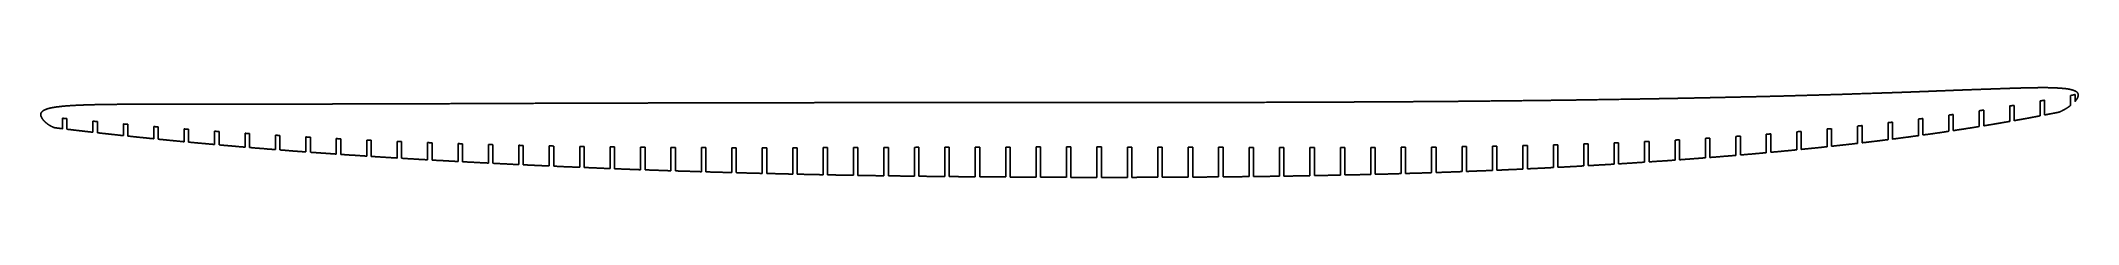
# Model space of a CAD drawing. Header units: metres. Extents: x 125 to 1866, y 1 to 78.
import ezdxf

# ---------------------------------------------------------------- set-up
doc = ezdxf.new("R2010")
doc.units = ezdxf.units.M

msp = doc.modelspace()

# ---------------------------------------------------------------- linework, layer by layer
for p, q in [((1859.1, 70.9, 130), (1859.1, 62.4, 130)), ((1862.9, 71.7, 130), (1862.9, 65.9, 130)), ((1755.1, 54.2, 130), (1755.1, 40.4, 130)), ((1758.9, 54.7, 130), (1758.9, 40.9, 130)), ((1781.1, 57.9, 130), (1781.1, 44.4, 130)), ((1784.9, 58.5, 130), (1784.9, 45, 130)), ((1807.1, 61.9, 130), (1807.1, 48.8, 130)), ((1810.9, 62.5, 130), (1810.9, 49.4, 130)), ((1833.1, 66.3, 130), (1833.1, 53.5, 130)), ((1836.9, 66.9, 130), (1836.9, 54.3, 130)), ((143.1, 51.5, 130), (143.1, 42.5, 130)), ((146.9, 51.1, 130), (146.9, 42.1, 130)), ((169.1, 49, 130), (169.1, 39.5, 130)), ((172.9, 48.6, 130), (172.9, 39.1, 130)), ((195.1, 46.6, 130), (195.1, 36.6, 130)), ((198.9, 46.3, 130), (198.9, 36.2, 130)), ((221.1, 44.4, 130), (221.1, 34, 130)), ((224.9, 44.1, 130), (224.9, 33.6, 130)), ((247.1, 42.3, 130), (247.1, 31.4, 130)), ((250.9, 42, 130), (250.9, 31.1, 130)), ((273.1, 40.4, 130), (273.1, 29, 130)), ((276.9, 40.1, 130), (276.9, 28.7, 130)), ((299.1, 38.6, 130), (299.1, 26.8, 130)), ((302.9, 38.4, 130), (302.9, 26.5, 130)), ((325.1, 37, 130), (325.1, 24.7, 130)), ((328.9, 36.8, 130), (328.9, 24.4, 130)), ((351.1, 35.5, 130), (351.1, 22.7, 130)), ((354.9, 35.3, 130), (354.9, 22.4, 130)), ((1573.1, 36, 130), (1573.1, 19.8, 130)), ((1576.9, 36.2, 130), (1576.9, 20.1, 130)), ((1599.1, 37.8, 130), (1599.1, 22, 130)), ((1602.9, 38.1, 130), (1602.9, 22.4, 130)), ((1625.1, 39.9, 130), (1625.1, 24.5, 130)), ((1628.9, 40.2, 130), (1628.9, 24.9, 130)), ((1651.1, 42.3, 130), (1651.1, 27.2, 130)), ((1654.9, 42.6, 130), (1654.9, 27.6, 130)), ((1677.1, 44.8, 130), (1677.1, 30, 130)), ((1680.9, 45.2, 130), (1680.9, 30.5, 130)), ((1703.1, 47.7, 130), (1703.1, 33.2, 130)), ((1706.9, 48.1, 130), (1706.9, 33.7, 130)), ((1729.1, 50.8, 130), (1729.1, 36.6, 130)), ((1732.9, 51.3, 130), (1732.9, 37.2, 130)), ((377.1, 34.1, 130), (377.1, 20.9, 130)), ((380.9, 33.9, 130), (380.9, 20.6, 130)), ((403.1, 32.8, 130), (403.1, 19.1, 130)), ((406.9, 32.7, 130), (406.9, 18.9, 130)), ((429.1, 31.7, 130), (429.1, 17.5, 130)), ((432.9, 31.5, 130), (432.9, 17.3, 130)), ((455.1, 30.7, 130), (455.1, 16, 130)), ((458.9, 30.5, 130), (458.9, 15.7, 130)), ((481.1, 29.8, 130), (481.1, 14.5, 130)), ((484.9, 29.7, 130), (484.9, 14.3, 130)), ((507.1, 29, 130), (507.1, 13.2, 130)), ((510.9, 28.9, 130), (510.9, 13, 130)), ((533.1, 28.4, 130), (533.1, 11.9, 130)), ((536.9, 28.3, 130), (536.9, 11.7, 130)), ((559.1, 27.8, 130), (559.1, 10.7, 130)), ((562.9, 27.7, 130), (562.9, 10.5, 130)), ((585.1, 27.4, 130), (585.1, 9.6, 130)), ((588.9, 27.3, 130), (588.9, 9.4, 130)), ((611.1, 27, 130), (611.1, 8.5, 130)), ((614.9, 27, 130), (614.9, 8.4, 130)), ((637.1, 26.7, 130), (637.1, 7.5, 130)), ((640.9, 26.7, 130), (640.9, 7.4, 130)), ((663.1, 26.5, 130), (663.1, 6.6, 130)), ((666.9, 26.5, 130), (666.9, 6.5, 130)), ((689.1, 26.4, 130), (689.1, 5.8, 130)), ((692.9, 26.4, 130), (692.9, 5.7, 130)), ((715.1, 26.3, 130), (715.1, 5.1, 130)), ((718.9, 26.3, 130), (718.9, 5, 130)), ((741.1, 26.3, 130), (741.1, 4.4, 130)), ((744.9, 26.3, 130), (744.9, 4.3, 130)), ((767.1, 26.3, 130), (767.1, 3.8, 130)), ((770.9, 26.3, 130), (770.9, 3.7, 130)), ((793.1, 26.4, 130), (793.1, 3.2, 130)), ((796.9, 26.4, 130), (796.9, 3.2, 130)), ((819.1, 26.4, 130), (819.1, 2.8, 130)), ((822.9, 26.5, 130), (822.9, 2.7, 130)), ((845.1, 26.5, 130), (845.1, 2.3, 130)), ((848.9, 26.5, 130), (848.9, 2.3, 130)), ((871.1, 26.6, 130), (871.1, 2, 130)), ((874.9, 26.7, 130), (874.9, 1.9, 130)), ((897.1, 26.7, 130), (897.1, 1.7, 130)), ((900.9, 26.8, 130), (900.9, 1.7, 130)), ((923.1, 26.8, 130), (923.1, 1.5, 130)), ((926.9, 26.8, 130), (926.9, 1.4, 130)), ((949.1, 26.9, 130), (949.1, 1.3, 130)), ((952.9, 26.9, 130), (952.9, 1.2, 130)), ((975.1, 27, 130), (975.1, 1.1, 130)), ((978.9, 27, 130), (978.9, 1.1, 130)), ((1001.1, 27, 130), (1001.1, 1, 130)), ((1004.9, 27, 130), (1004.9, 1, 130)), ((1027.1, 27, 130), (1027.1, 1, 130)), ((1030.9, 27, 130), (1030.9, 1, 130)), ((1053.1, 26.9, 130), (1053.1, 1, 130)), ((1056.9, 26.9, 130), (1056.9, 1, 130)), ((1079.1, 26.9, 130), (1079.1, 1.1, 130)), ((1082.9, 26.8, 130), (1082.9, 1.1, 130)), ((1105.1, 26.8, 130), (1105.1, 1.2, 130)), ((1108.9, 26.8, 130), (1108.9, 1.2, 130)), ((1131.1, 26.7, 130), (1131.1, 1.4, 130)), ((1134.9, 26.7, 130), (1134.9, 1.4, 130)), ((1157.1, 26.6, 130), (1157.1, 1.6, 130)), ((1160.9, 26.6, 130), (1160.9, 1.7, 130)), ((1183.1, 26.5, 130), (1183.1, 2, 130)), ((1186.9, 26.5, 130), (1186.9, 2, 130)), ((1209.1, 26.5, 130), (1209.1, 2.4, 130)), ((1212.9, 26.5, 130), (1212.9, 2.5, 130)), ((1235.1, 26.5, 130), (1235.1, 2.9, 130)), ((1238.9, 26.5, 130), (1238.9, 3, 130)), ((1261.1, 26.5, 130), (1261.1, 3.5, 130)), ((1264.9, 26.6, 130), (1264.9, 3.6, 130)), ((1287.1, 26.7, 130), (1287.1, 4.2, 130)), ((1290.9, 26.7, 130), (1290.9, 4.3, 130)), ((1313.1, 26.9, 130), (1313.1, 5, 130)), ((1316.9, 26.9, 130), (1316.9, 5.1, 130)), ((1339.1, 27.2, 130), (1339.1, 5.9, 130)), ((1342.9, 27.2, 130), (1342.9, 6, 130)), ((1365.1, 27.6, 130), (1365.1, 6.9, 130)), ((1368.9, 27.7, 130), (1368.9, 7.1, 130)), ((1391.1, 28.1, 130), (1391.1, 8.1, 130)), ((1394.9, 28.2, 130), (1394.9, 8.3, 130)), ((1417.1, 28.8, 130), (1417.1, 9.4, 130)), ((1420.9, 28.9, 130), (1420.9, 9.6, 130)), ((1443.1, 29.5, 130), (1443.1, 10.8, 130)), ((1446.9, 29.7, 130), (1446.9, 11, 130)), ((1469.1, 30.5, 130), (1469.1, 12.3, 130)), ((1472.9, 30.6, 130), (1472.9, 12.5, 130)), ((1495.1, 31.6, 130), (1495.1, 13.9, 130)), ((1498.9, 31.7, 130), (1498.9, 14.2, 130)), ((1521.1, 32.8, 130), (1521.1, 15.7, 130)), ((1524.9, 33, 130), (1524.9, 16, 130)), ((1547.1, 34.3, 130), (1547.1, 17.7, 130)), ((1550.9, 34.5, 130), (1550.9, 18, 130))]:
    msp.add_line(p, q)
for points, degree, knots in [([(1862.9, 65.9, 130), (1863, 66, 130), (1863, 66, 130), (1863.1, 66.1, 130), (1863.2, 66.2, 130), (1863.2, 66.2, 130), (1863.3, 66.3, 130), (1863.3, 66.4, 130), (1863.6, 66.7, 130), (1863.8, 66.9, 130), (1863.9, 67.1, 130), (1864.1, 67.4, 130), (1864.3, 67.6, 130), (1864.4, 67.8, 130), (1864.6, 68.1, 130), (1864.8, 68.4, 130), (1864.8, 68.5, 130), (1864.9, 68.6, 130), (1864.9, 68.7, 130), (1865, 68.9, 130), (1865, 69, 130), (1865.1, 69.1, 130), (1865.2, 69.3, 130), (1865.2, 69.4, 130), (1865.3, 69.5, 130), (1865.3, 69.6, 130), (1865.4, 69.8, 130), (1865.4, 69.9, 130), (1865.4, 70, 130), (1865.6, 70.4, 130), (1865.6, 70.6, 130), (1865.7, 70.9, 130), (1865.7, 71.2, 130), (1865.7, 71.5, 130), (1865.6, 71.7, 130), (1865.6, 72, 130), (1865.4, 72.6, 130), (1865.3, 72.8, 130), (1865.1, 73.1, 130), (1864.9, 73.4, 130), (1864.7, 73.6, 130), (1864.5, 73.8, 130), (1864.3, 74, 130), (1863.8, 74.3, 130), (1863.7, 74.4, 130), (1863.5, 74.5, 130), (1863.3, 74.6, 130), (1863.1, 74.7, 130), (1862.9, 74.8, 130), (1862.6, 74.9, 130), (1862.1, 75.1, 130), (1861.9, 75.2, 130), (1861.6, 75.3, 130), (1861.3, 75.4, 130), (1861, 75.5, 130), (1860.7, 75.6, 130), (1860.4, 75.7, 130), (1859.3, 76, 130), (1858.5, 76.2, 130), (1857.7, 76.3, 130), (1856.9, 76.5, 130), (1856.1, 76.6, 130), (1855.3, 76.7, 130), (1854.6, 76.8, 130), (1852.4, 77, 130), (1851, 77.1, 130), (1849.6, 77.2, 130), (1848.2, 77.3, 130), (1846.8, 77.4, 130), (1845.4, 77.4, 130), (1844, 77.5, 130), (1841.8, 77.5, 130), (1840.9, 77.6, 130), (1840.1, 77.6, 130), (1839.2, 77.6, 130), (1838.4, 77.6, 130), (1837.5, 77.6, 130), (1836.7, 77.6, 130), (1834.9, 77.6, 130), (1834, 77.6, 130), (1833, 77.6, 130), (1831.9, 77.6, 130), (1830.9, 77.6, 130), (1829.8, 77.6, 130), (1828.7, 77.5, 130), (1825, 77.5, 130), (1822.4, 77.4, 130), (1819.8, 77.4, 130), (1817.2, 77.3, 130), (1814.6, 77.3, 130), (1812, 77.2, 130), (1809.4, 77.1, 130), (1801, 76.8, 130), (1795.2, 76.6, 130), (1789.5, 76.4, 130), (1783.7, 76.2, 130), (1777.9, 76, 130), (1772.2, 75.8, 130), (1766.4, 75.6, 130), (1751.1, 75, 130), (1741.5, 74.6, 130), (1731.9, 74.2, 130), (1722.3, 73.9, 130), (1712.8, 73.5, 130), (1703.2, 73.2, 130), (1693.6, 72.9, 130), (1681.3, 72.5, 130), (1678.5, 72.4, 130), (1675.8, 72.3, 130), (1673, 72.2, 130), (1670.2, 72.1, 130), (1667.4, 72, 130), (1664.5, 71.9, 130), (1650.1, 71.5, 130), (1638.5, 71.2, 130), (1626.9, 70.8, 130), (1615.2, 70.5, 130), (1603.6, 70.2, 130), (1592, 69.9, 130), (1580.4, 69.7, 130), (1549.5, 69, 130), (1530.3, 68.6, 130), (1511.1, 68.2, 130), (1491.8, 67.9, 130), (1472.6, 67.6, 130), (1453.4, 67.3, 130), (1434.1, 67, 130), (1409.8, 66.7, 130), (1404.8, 66.7, 130), (1399.7, 66.6, 130), (1394.7, 66.5, 130), (1389.6, 66.5, 130), (1384.5, 66.4, 130), (1379.4, 66.4, 130), (1370.6, 66.3, 130), (1366.7, 66.2, 130), (1362.9, 66.2, 130), (1359.1, 66.2, 130), (1355.3, 66.1, 130), (1351.5, 66.1, 130), (1347.7, 66, 130), (1332.5, 65.9, 130), (1321, 65.8, 130), (1309.6, 65.7, 130), (1298.2, 65.6, 130), (1286.7, 65.6, 130), (1275.3, 65.5, 130), (1263.9, 65.4, 130), (1230.9, 65.3, 130), (1209.3, 65.2, 130), (1187.7, 65.1, 130), (1166.1, 65, 130), (1144.5, 65, 130), (1122.9, 65, 130), (1101.3, 64.9, 130), (1072.7, 64.9, 130), (1065.7, 64.9, 130), (1058.7, 64.9, 130), (1051.8, 64.9, 130), (1044.8, 64.9, 130), (1037.8, 64.9, 130), (1030.8, 64.9, 130), (1022.4, 64.9, 130), (1019.6, 64.9, 130), (1015.9, 64.9, 130), (1012, 64.9, 130), (1008, 64.9, 130), (1004.1, 64.9, 130), (1000.4, 64.9, 130), (992.3, 64.9, 130), (988.1, 64.9, 130), (983.9, 64.9, 130), (979.6, 64.9, 130), (975.4, 64.9, 130), (971.2, 64.9, 130), (966.9, 64.9, 130), (946.6, 64.9, 130), (930.5, 64.9, 130), (914.4, 64.8, 130), (898.4, 64.8, 130), (882.3, 64.8, 130), (866.2, 64.8, 130), (850.1, 64.8, 130), (814.5, 64.8, 130), (795.1, 64.8, 130), (775.6, 64.8, 130), (756.1, 64.7, 130), (736.6, 64.7, 130), (717.2, 64.7, 130), (697.7, 64.6, 130), (670.6, 64.6, 130), (663, 64.5, 130), (655.4, 64.5, 130), (647.8, 64.5, 130), (640.2, 64.5, 130), (632.6, 64.5, 130), (625, 64.4, 130), (609.9, 64.4, 130), (602.4, 64.4, 130), (594.8, 64.4, 130), (587.3, 64.3, 130), (579.8, 64.3, 130), (572.3, 64.3, 130), (564.8, 64.3, 130), (543.6, 64.2, 130), (529.9, 64.1, 130), (516.3, 64.1, 130), (502.6, 64, 130), (489, 64, 130), (475.3, 63.9, 130), (461.7, 63.9, 130), (442.3, 63.8, 130), (436.7, 63.8, 130), (431, 63.8, 130), (425.3, 63.8, 130), (419.6, 63.8, 130), (414, 63.7, 130), (408.3, 63.7, 130), (399.7, 63.7, 130), (396.7, 63.7, 130), (393.8, 63.7, 130), (390.9, 63.7, 130), (388, 63.7, 130), (385.1, 63.7, 130), (382.2, 63.7, 130), (376.5, 63.7, 130), (373.6, 63.6, 130), (370.8, 63.6, 130), (367.9, 63.6, 130), (365.1, 63.6, 130), (362.3, 63.6, 130), (359.5, 63.6, 130), (347.3, 63.6, 130), (337.9, 63.6, 130), (328.4, 63.6, 130), (319, 63.6, 130), (309.6, 63.6, 130), (300.1, 63.6, 130), (290.7, 63.6, 130), (276.6, 63.6, 130), (271.9, 63.6, 130), (267.3, 63.6, 130), (262.6, 63.6, 130), (258, 63.6, 130), (253.3, 63.6, 130), (248.6, 63.6, 130), (239.7, 63.6, 130), (235.5, 63.6, 130), (231.3, 63.6, 130), (227, 63.6, 130), (222.8, 63.5, 130), (218.6, 63.5, 130), (214.3, 63.5, 130), (206.8, 63.5, 130), (203.6, 63.5, 130), (200.3, 63.4, 130), (197, 63.4, 130), (193.8, 63.4, 130), (190.5, 63.4, 130), (187.3, 63.3, 130), (181.3, 63.3, 130), (178.5, 63.2, 130), (175.8, 63.2, 130), (173, 63.1, 130), (170.3, 63.1, 130), (167.5, 63, 130), (164.8, 62.9, 130), (160.9, 62.8, 130), (159.7, 62.7, 130), (158.6, 62.7, 130), (157.4, 62.6, 130), (156.2, 62.6, 130), (155.1, 62.5, 130), (153.9, 62.5, 130), (151.7, 62.4, 130), (150.7, 62.3, 130), (149.8, 62.2, 130), (148.8, 62.2, 130), (147.9, 62.1, 130), (147.1, 62, 130), (146.2, 62, 130), (144.1, 61.8, 130), (142.8, 61.7, 130), (141.5, 61.5, 130), (140.3, 61.4, 130), (139, 61.2, 130), (137.7, 61.1, 130), (136.4, 60.9, 130), (134.4, 60.5, 130), (133.7, 60.4, 130), (133, 60.2, 130), (132.2, 60.1, 130), (131.5, 59.9, 130), (130.8, 59.7, 130), (130.1, 59.5, 130), (129.1, 59.1, 130), (128.8, 59, 130), (128.5, 58.9, 130), (128.2, 58.7, 130), (127.8, 58.6, 130), (127.5, 58.4, 130), (127.2, 58.3, 130), (126.7, 58, 130), (126.5, 57.8, 130), (126.3, 57.7, 130), (126.1, 57.6, 130), (125.9, 57.4, 130), (125.8, 57.2, 130), (125.6, 57.1, 130), (125.2, 56.6, 130), (125, 56.3, 130), (124.8, 56, 130), (124.7, 55.7, 130), (124.6, 55.3, 130), (124.5, 55, 130), (124.5, 54.6, 130), (124.6, 54.1, 130), (124.6, 54, 130), (124.6, 53.9, 130), (124.6, 53.7, 130), (124.7, 53.6, 130), (124.7, 53.4, 130), (124.7, 53.3, 130), (124.8, 53, 130), (124.9, 52.9, 130), (124.9, 52.8, 130), (125, 52.6, 130), (125.1, 52.5, 130), (125.1, 52.3, 130), (125.2, 52.2, 130), (125.5, 51.6, 130), (125.7, 51.2, 130), (126, 50.8, 130), (126.3, 50.4, 130), (126.6, 50.1, 130), (126.9, 49.7, 130), (127.2, 49.4, 130), (127.9, 48.6, 130), (128.3, 48.3, 130), (128.7, 47.9, 130), (129.1, 47.6, 130), (129.5, 47.2, 130), (129.9, 46.9, 130), (130.3, 46.6, 130), (131.1, 46, 130), (131.5, 45.7, 130), (131.9, 45.5, 130), (132.3, 45.2, 130), (132.7, 45, 130), (133.1, 44.8, 130), (133.5, 44.6, 130), (134.1, 44.3, 130), (134.3, 44.2, 130), (134.5, 44.1, 130), (134.7, 44, 130), (134.9, 43.9, 130), (135.1, 43.8, 130), (135.2, 43.8, 130), (135.6, 43.6, 130), (135.8, 43.6, 130), (135.9, 43.5, 130), (136.1, 43.5, 130), (136.3, 43.4, 130), (136.4, 43.4, 130), (136.6, 43.3, 130), (136.7, 43.3, 130)], 8, [0, 0, 0, 0, 0, 0, 0, 0, 0, 0.001203, 0.001203, 0.001203, 0.001203, 0.001203, 0.001203, 0.001203, 0.004685, 0.004685, 0.004685, 0.004685, 0.004685, 0.004685, 0.004685, 0.006209, 0.006209, 0.006209, 0.006209, 0.006209, 0.006209, 0.006209, 0.007923, 0.007923, 0.007923, 0.007923, 0.007923, 0.007923, 0.007923, 0.011919, 0.011919, 0.011919, 0.011919, 0.011919, 0.011919, 0.011919, 0.016298, 0.016298, 0.016298, 0.016298, 0.016298, 0.016298, 0.016298, 0.019207, 0.019207, 0.019207, 0.019207, 0.019207, 0.019207, 0.019207, 0.022116, 0.022116, 0.022116, 0.022116, 0.022116, 0.022116, 0.022116, 0.028624, 0.028624, 0.028624, 0.028624, 0.028624, 0.028624, 0.028624, 0.040044, 0.040044, 0.040044, 0.040044, 0.040044, 0.040044, 0.040044, 0.046969, 0.046969, 0.046969, 0.046969, 0.046969, 0.046969, 0.046969, 0.054625, 0.054625, 0.054625, 0.054625, 0.054625, 0.054625, 0.054625, 0.072123, 0.072123, 0.072123, 0.072123, 0.072123, 0.072123, 0.072123, 0.110961, 0.110961, 0.110961, 0.110961, 0.110961, 0.110961, 0.110961, 0.175432, 0.175432, 0.175432, 0.175432, 0.175432, 0.175432, 0.175432, 0.19391, 0.19391, 0.19391, 0.19391, 0.19391, 0.19391, 0.19391, 0.269492, 0.269492, 0.269492, 0.269492, 0.269492, 0.269492, 0.269492, 0.39465, 0.39465, 0.39465, 0.39465, 0.39465, 0.39465, 0.39465, 0.427521, 0.427521, 0.427521, 0.427521, 0.427521, 0.427521, 0.427521, 0.452173, 0.452173, 0.452173, 0.452173, 0.452173, 0.452173, 0.452173, 0.526128, 0.526128, 0.526128, 0.526128, 0.526128, 0.526128, 0.526128, 0.665816, 0.665816, 0.665816, 0.665816, 0.665816, 0.665816, 0.665816, 0.711028, 0.711028, 0.711028, 0.711028, 0.711028, 0.711028, 0.711028, 0.720235, 0.720235, 0.720235, 0.720235, 0.720235, 0.720235, 0.720235, 0.730544, 0.730544, 0.730544, 0.730544, 0.730544, 0.730544, 0.730544, 0.769717, 0.769717, 0.769717, 0.769717, 0.769717, 0.769717, 0.769717, 0.817133, 0.817133, 0.817133, 0.817133, 0.817133, 0.817133, 0.817133, 0.835651, 0.835651, 0.835651, 0.835651, 0.835651, 0.835651, 0.835651, 0.853957, 0.853957, 0.853957, 0.853957, 0.853957, 0.853957, 0.853957, 0.887208, 0.887208, 0.887208, 0.887208, 0.887208, 0.887208, 0.887208, 0.901025, 0.901025, 0.901025, 0.901025, 0.901025, 0.901025, 0.901025, 0.908219, 0.908219, 0.908219, 0.908219, 0.908219, 0.908219, 0.908219, 0.915414, 0.915414, 0.915414, 0.915414, 0.915414, 0.915414, 0.915414, 0.939858, 0.939858, 0.939858, 0.939858, 0.939858, 0.939858, 0.939858, 0.951944, 0.951944, 0.951944, 0.951944, 0.951944, 0.951944, 0.951944, 0.962917, 0.962917, 0.962917, 0.962917, 0.962917, 0.962917, 0.962917, 0.971369, 0.971369, 0.971369, 0.971369, 0.971369, 0.971369, 0.971369, 0.97848, 0.97848, 0.97848, 0.97848, 0.97848, 0.97848, 0.97848, 0.981495, 0.981495, 0.981495, 0.981495, 0.981495, 0.981495, 0.981495, 0.984169, 0.984169, 0.984169, 0.984169, 0.984169, 0.984169, 0.984169, 0.988424, 0.988424, 0.988424, 0.988424, 0.988424, 0.988424, 0.988424, 0.990834, 0.990834, 0.990834, 0.990834, 0.990834, 0.990834, 0.990834, 0.991953, 0.991953, 0.991953, 0.991953, 0.991953, 0.991953, 0.991953, 0.992755, 0.992755, 0.992755, 0.992755, 0.992755, 0.992755, 0.992755, 0.993922, 0.993922, 0.993922, 0.993922, 0.993922, 0.993922, 0.993922, 0.994368, 0.994368, 0.994368, 0.994368, 0.994368, 0.994368, 0.994368, 0.994814, 0.994814, 0.994814, 0.994814, 0.994814, 0.994814, 0.994814, 0.996151, 0.996151, 0.996151, 0.996151, 0.996151, 0.996151, 0.996151, 0.997635, 0.997635, 0.997635, 0.997635, 0.997635, 0.997635, 0.997635, 0.99893, 0.99893, 0.99893, 0.99893, 0.99893, 0.99893, 0.99893, 0.999523, 0.999523, 0.999523, 0.999523, 0.999523, 0.999523, 0.999523, 1, 1, 1, 1, 1, 1, 1, 1, 1]), ([(1833.1, 53.5, 130), (1832.2, 53.4, 130), (1831.3, 53.2, 130), (1830.4, 53, 130), (1829.5, 52.8, 130), (1828.6, 52.7, 130), (1826.7, 52.3, 130), (1825.8, 52.2, 130), (1824.9, 52, 130), (1824, 51.8, 130), (1823.1, 51.6, 130), (1821.2, 51.3, 130), (1820.3, 51.1, 130), (1819.4, 51, 130), (1818.4, 50.8, 130), (1817.5, 50.6, 130), (1815.6, 50.3, 130), (1814.7, 50.1, 130), (1813.7, 50, 130), (1812.8, 49.8, 130), (1811.8, 49.6, 130), (1810.9, 49.4, 130)], 6, [0, 0, 0, 0, 0, 0, 0, 0.24539, 0.24539, 0.24539, 0.24539, 0.24539, 0.493596, 0.493596, 0.493596, 0.493596, 0.493596, 0.745573, 0.745573, 0.745573, 0.745573, 0.745573, 1, 1, 1, 1, 1, 1, 1]), ([(1836.9, 54.3, 130), (1837.7, 54.4, 130), (1838.5, 54.6, 130), (1839.4, 54.7, 130), (1840.2, 54.9, 130), (1841, 55.1, 130), (1841.8, 55.2, 130), (1842.7, 55.4, 130), (1843.8, 55.6, 130), (1844.2, 55.7, 130), (1844.6, 55.8, 130), (1845, 55.8, 130), (1845.3, 55.9, 130), (1845.7, 56, 130), (1846.1, 56, 130), (1846.6, 56.2, 130), (1846.8, 56.2, 130), (1847, 56.2, 130), (1847.2, 56.3, 130), (1847.4, 56.3, 130), (1847.6, 56.3, 130), (1847.8, 56.4, 130), (1848, 56.4, 130), (1848.1, 56.5, 130), (1848.2, 56.5, 130), (1848.3, 56.5, 130), (1848.4, 56.5, 130), (1848.5, 56.5, 130), (1848.6, 56.6, 130), (1848.8, 56.6, 130), (1848.8, 56.6, 130), (1848.8, 56.6, 130), (1848.9, 56.6, 130), (1848.9, 56.6, 130), (1848.9, 56.6, 130), (1849, 56.6, 130), (1849.1, 56.6, 130), (1849.1, 56.7, 130), (1849.1, 56.7, 130), (1849.2, 56.7, 130), (1849.2, 56.7, 130), (1849.3, 56.7, 130), (1849.3, 56.7, 130), (1849.4, 56.7, 130), (1849.4, 56.7, 130), (1849.4, 56.7, 130), (1849.4, 56.7, 130), (1849.5, 56.7, 130), (1849.5, 56.7, 130), (1849.5, 56.7, 130), (1849.5, 56.7, 130), (1849.5, 56.7, 130), (1849.5, 56.7, 130), (1849.5, 56.7, 130), (1849.5, 56.7, 130), (1849.5, 56.7, 130), (1849.5, 56.7, 130), (1849.5, 56.7, 130)], 8, [0, 0, 0, 0, 0, 0, 0, 0, 0, 0.501065, 0.501065, 0.501065, 0.501065, 0.501065, 0.501065, 0.501065, 0.726538, 0.726538, 0.726538, 0.726538, 0.726538, 0.726538, 0.726538, 0.841835, 0.841835, 0.841835, 0.841835, 0.841835, 0.841835, 0.841835, 0.900962, 0.900962, 0.900962, 0.900962, 0.900962, 0.900962, 0.900962, 0.924595, 0.924595, 0.924595, 0.924595, 0.924595, 0.924595, 0.924595, 0.95008, 0.95008, 0.95008, 0.95008, 0.95008, 0.95008, 0.95008, 0.971082, 0.971082, 0.971082, 0.971082, 0.971082, 0.971082, 0.971082, 1, 1, 1, 1, 1, 1, 1, 1, 1]), ([(1849.5, 56.7, 130), (1850.5, 57.2, 130), (1851.6, 57.7, 130), (1852.6, 58.2, 130), (1853.6, 58.7, 130), (1854.6, 59.3, 130), (1855.5, 59.9, 130), (1856.5, 60.5, 130), (1857.6, 61.3, 130), (1857.8, 61.5, 130), (1858, 61.6, 130), (1858.3, 61.8, 130), (1858.5, 61.9, 130), (1858.7, 62.1, 130), (1858.9, 62.2, 130), (1859.1, 62.4, 130)], 8, [0, 0, 0, 0, 0, 0, 0, 0, 0, 0.01360017, 0.01360017, 0.01360017, 0.01360017, 0.01360017, 0.01360017, 0.01360017, 0.01675798, 0.01675798, 0.01675798, 0.01675798, 0.01675798, 0.01675798, 0.01675798, 0.01675798, 0.01675798]), ([(143.1, 42.5, 130), (142.7, 42.6, 130), (142.3, 42.6, 130), (141.9, 42.7, 130), (141.5, 42.7, 130), (141.2, 42.8, 130), (140.8, 42.8, 130), (140.4, 42.9, 130), (139.8, 42.9, 130), (139.6, 43, 130), (139.4, 43, 130), (139.2, 43, 130), (139, 43, 130), (138.8, 43.1, 130), (138.6, 43.1, 130), (138.3, 43.1, 130), (138.2, 43.1, 130), (138.1, 43.2, 130), (138, 43.2, 130), (137.9, 43.2, 130), (137.8, 43.2, 130), (137.7, 43.2, 130), (137.5, 43.2, 130), (137.5, 43.2, 130), (137.5, 43.2, 130), (137.4, 43.2, 130), (137.4, 43.2, 130), (137.4, 43.2, 130), (137.3, 43.2, 130), (137.2, 43.3, 130), (137.2, 43.3, 130), (137.1, 43.3, 130), (137.1, 43.3, 130), (137.1, 43.3, 130), (137, 43.3, 130), (137, 43.3, 130), (136.9, 43.3, 130), (136.9, 43.3, 130), (136.8, 43.3, 130), (136.8, 43.3, 130), (136.8, 43.3, 130), (136.8, 43.3, 130), (136.8, 43.3, 130), (136.8, 43.3, 130), (136.8, 43.3, 130), (136.8, 43.3, 130), (136.7, 43.3, 130), (136.7, 43.3, 130), (136.7, 43.3, 130), (136.7, 43.3, 130), (136.7, 43.3, 130)], 8, [0, 0, 0, 0, 0, 0, 0, 0, 0, 0.454823, 0.454823, 0.454823, 0.454823, 0.454823, 0.454823, 0.454823, 0.686431, 0.686431, 0.686431, 0.686431, 0.686431, 0.686431, 0.686431, 0.80655, 0.80655, 0.80655, 0.80655, 0.80655, 0.80655, 0.80655, 0.853155, 0.853155, 0.853155, 0.853155, 0.853155, 0.853155, 0.853155, 0.903256, 0.903256, 0.903256, 0.903256, 0.903256, 0.903256, 0.903256, 0.945823, 0.945823, 0.945823, 0.945823, 0.945823, 0.945823, 0.945823, 1, 1, 1, 1, 1, 1, 1, 1, 1]), ([(169.1, 39.5, 130), (167.7, 39.7, 130), (166.3, 39.8, 130), (164.9, 40, 130), (163.5, 40.1, 130), (162.1, 40.3, 130), (160.7, 40.5, 130), (158, 40.8, 130), (156.7, 40.9, 130), (155.3, 41.1, 130), (154, 41.3, 130), (152.6, 41.4, 130), (151.3, 41.6, 130), (149.5, 41.8, 130), (149.1, 41.8, 130), (148.6, 41.9, 130), (148.2, 41.9, 130), (147.8, 42, 130), (147.3, 42, 130), (146.9, 42.1, 130)], 7, [0, 0, 0, 0, 0, 0, 0, 0, 0.439685, 0.439685, 0.439685, 0.439685, 0.439685, 0.439685, 0.863124, 0.863124, 0.863124, 0.863124, 0.863124, 0.863124, 1, 1, 1, 1, 1, 1, 1, 1]), ([(195.1, 36.6, 130), (193.7, 36.8, 130), (192.2, 36.9, 130), (190.8, 37.1, 130), (188, 37.4, 130), (186.6, 37.6, 130), (185.2, 37.7, 130), (182.4, 38, 130), (181, 38.2, 130), (179.7, 38.3, 130), (176.9, 38.6, 130), (175.6, 38.8, 130), (174.2, 38.9, 130), (172.9, 39.1, 130)], 4, [0, 0, 0, 0, 0, 0.257847, 0.257847, 0.257847, 0.510098, 0.510098, 0.510098, 0.75778, 0.75778, 0.75778, 1, 1, 1, 1, 1]), ([(221.1, 34, 130), (219.7, 34.1, 130), (218.3, 34.2, 130), (216.8, 34.4, 130), (214, 34.7, 130), (212.6, 34.8, 130), (211.2, 35, 130), (208.4, 35.2, 130), (207.1, 35.4, 130), (205.7, 35.5, 130), (203, 35.8, 130), (201.6, 36, 130), (200.3, 36.1, 130), (198.9, 36.2, 130)], 4, [0, 0, 0, 0, 0, 0.255832, 0.255832, 0.255832, 0.507776, 0.507776, 0.507776, 0.755822, 0.755822, 0.755822, 1, 1, 1, 1, 1]), ([(1729.1, 36.6, 130), (1727.7, 36.4, 130), (1726.4, 36.3, 130), (1725, 36.1, 130), (1722.3, 35.7, 130), (1720.9, 35.5, 130), (1719.5, 35.3, 130), (1716.7, 35, 130), (1715.3, 34.8, 130), (1713.9, 34.6, 130), (1711.1, 34.2, 130), (1709.7, 34, 130), (1708.3, 33.9, 130), (1706.9, 33.7, 130)], 4, [0, 0, 0, 0, 0, 0.246383, 0.246383, 0.246383, 0.495199, 0.495199, 0.495199, 0.746421, 0.746421, 0.746421, 1, 1, 1, 1, 1]), ([(1755.1, 40.4, 130), (1753.7, 40.2, 130), (1752.4, 39.9, 130), (1751, 39.7, 130), (1748.3, 39.3, 130), (1746.9, 39.1, 130), (1745.5, 38.9, 130), (1742.7, 38.5, 130), (1741.3, 38.3, 130), (1739.9, 38.1, 130), (1737.1, 37.7, 130), (1735.7, 37.5, 130), (1734.3, 37.4, 130), (1732.9, 37.2, 130)], 4, [0, 0, 0, 0, 0, 0.246038, 0.246038, 0.246038, 0.494733, 0.494733, 0.494733, 0.746073, 0.746073, 0.746073, 1, 1, 1, 1, 1]), ([(1781.1, 44.4, 130), (1779.7, 44.2, 130), (1778.4, 44, 130), (1777, 43.7, 130), (1774.3, 43.3, 130), (1772.9, 43.1, 130), (1771.5, 42.9, 130), (1768.7, 42.4, 130), (1767.3, 42.2, 130), (1765.9, 42, 130), (1763.1, 41.6, 130), (1761.7, 41.4, 130), (1760.3, 41.1, 130), (1758.9, 40.9, 130)], 4, [0, 0, 0, 0, 0, 0.245602, 0.245602, 0.245602, 0.494151, 0.494151, 0.494151, 0.74564, 0.74564, 0.74564, 1, 1, 1, 1, 1]), ([(1807.1, 48.8, 130), (1805.7, 48.5, 130), (1804.4, 48.3, 130), (1803, 48.1, 130), (1800.3, 47.6, 130), (1798.9, 47.4, 130), (1797.5, 47.1, 130), (1794.8, 46.7, 130), (1793.4, 46.4, 130), (1792, 46.2, 130), (1789.1, 45.7, 130), (1787.7, 45.5, 130), (1786.3, 45.2, 130), (1784.9, 45, 130)], 4, [0, 0, 0, 0, 0, 0.245062, 0.245062, 0.245062, 0.493438, 0.493438, 0.493438, 0.745121, 0.745121, 0.745121, 1, 1, 1, 1, 1]), ([(247.1, 31.4, 130), (245.7, 31.5, 130), (244.3, 31.7, 130), (242.9, 31.8, 130), (240, 32.1, 130), (238.6, 32.2, 130), (237.2, 32.4, 130), (234.5, 32.6, 130), (233.1, 32.8, 130), (231.7, 32.9, 130), (229, 33.2, 130), (227.6, 33.3, 130), (226.3, 33.4, 130), (224.9, 33.6, 130)], 4, [0, 0, 0, 0, 0, 0.25509, 0.25509, 0.25509, 0.50679, 0.50679, 0.50679, 0.75509, 0.75509, 0.75509, 1, 1, 1, 1, 1]), ([(273.1, 29, 130), (271.7, 29.2, 130), (270.3, 29.3, 130), (268.9, 29.4, 130), (266.1, 29.7, 130), (264.7, 29.8, 130), (263.3, 29.9, 130), (260.5, 30.2, 130), (259.1, 30.3, 130), (257.7, 30.4, 130), (255, 30.7, 130), (253.6, 30.8, 130), (252.3, 30.9, 130), (250.9, 31.1, 130)], 4, [0, 0, 0, 0, 0, 0.254515, 0.254515, 0.254515, 0.506025, 0.506025, 0.506025, 0.75452, 0.75452, 0.75452, 1, 1, 1, 1, 1]), ([(299.1, 26.8, 130), (297.7, 26.9, 130), (296.3, 27, 130), (294.9, 27.1, 130), (292.1, 27.4, 130), (290.7, 27.5, 130), (289.3, 27.6, 130), (286.5, 27.9, 130), (285.1, 28, 130), (283.7, 28.1, 130), (281, 28.3, 130), (279.6, 28.5, 130), (278.3, 28.6, 130), (276.9, 28.7, 130)], 4, [0, 0, 0, 0, 0, 0.254057, 0.254057, 0.254057, 0.505416, 0.505416, 0.505416, 0.754065, 0.754065, 0.754065, 1, 1, 1, 1, 1]), ([(325.1, 24.7, 130), (323.7, 24.8, 130), (322.3, 24.9, 130), (320.9, 25, 130), (318.1, 25.2, 130), (316.7, 25.3, 130), (315.3, 25.5, 130), (312.5, 25.7, 130), (311.1, 25.8, 130), (309.7, 25.9, 130), (307, 26.1, 130), (305.6, 26.2, 130), (304.3, 26.4, 130), (302.9, 26.5, 130)], 4, [0, 0, 0, 0, 0, 0.253683, 0.253683, 0.253683, 0.504919, 0.504919, 0.504919, 0.753693, 0.753693, 0.753693, 1, 1, 1, 1, 1]), ([(351.1, 22.7, 130), (349.7, 22.8, 130), (348.3, 22.9, 130), (346.9, 23, 130), (344.1, 23.2, 130), (342.7, 23.3, 130), (341.3, 23.4, 130), (338.5, 23.6, 130), (337.1, 23.7, 130), (335.8, 23.9, 130), (333, 24.1, 130), (331.6, 24.2, 130), (330.3, 24.3, 130), (328.9, 24.4, 130)], 4, [0, 0, 0, 0, 0, 0.253373, 0.253373, 0.253373, 0.504506, 0.504506, 0.504506, 0.753385, 0.753385, 0.753385, 1, 1, 1, 1, 1]), ([(377.1, 20.9, 130), (376, 20.9, 130), (374.9, 21, 130), (373.7, 21.1, 130), (372.6, 21.2, 130), (370.4, 21.3, 130), (369.3, 21.4, 130), (368.1, 21.5, 130), (367, 21.6, 130), (364.8, 21.7, 130), (363.7, 21.8, 130), (362.6, 21.9, 130), (361.5, 22, 130), (359.3, 22.1, 130), (358.2, 22.2, 130), (357.1, 22.3, 130), (356, 22.3, 130), (354.9, 22.4, 130)], 5, [0, 0, 0, 0, 0, 0, 0.253005, 0.253005, 0.253005, 0.253005, 0.504046, 0.504046, 0.504046, 0.504046, 0.753062, 0.753062, 0.753062, 0.753062, 1, 1, 1, 1, 1, 1]), ([(403.1, 19.1, 130), (401.7, 19.2, 130), (400.3, 19.3, 130), (398.9, 19.4, 130), (396.1, 19.6, 130), (394.7, 19.7, 130), (393.3, 19.8, 130), (390.5, 19.9, 130), (389.2, 20, 130), (387.8, 20.1, 130), (385, 20.3, 130), (383.6, 20.4, 130), (382.3, 20.5, 130), (380.9, 20.6, 130)], 4, [0, 0, 0, 0, 0, 0.252538, 0.252538, 0.252538, 0.503415, 0.503415, 0.503415, 0.75258, 0.75258, 0.75258, 1, 1, 1, 1, 1]), ([(429.1, 17.5, 130), (425.4, 17.7, 130), (421.7, 17.9, 130), (418, 18.2, 130), (412.5, 18.5, 130), (410.6, 18.6, 130), (408.8, 18.8, 130), (406.9, 18.9, 130)], 4, [0, 0, 0, 0, 0, 0.664614, 0.664614, 0.664614, 1, 1, 1, 1, 1]), ([(1547.1, 17.7, 130), (1544.8, 17.5, 130), (1542.5, 17.3, 130), (1540.2, 17.2, 130), (1534.7, 16.7, 130), (1531.4, 16.5, 130), (1528.2, 16.3, 130), (1524.9, 16, 130)], 4, [0, 0, 0, 0, 0, 0.412325, 0.412325, 0.412325, 1, 1, 1, 1, 1]), ([(1573.1, 19.8, 130), (1571.7, 19.7, 130), (1570.3, 19.5, 130), (1569, 19.4, 130), (1566.2, 19.2, 130), (1564.8, 19.1, 130), (1563.4, 19, 130), (1560.7, 18.8, 130), (1559.3, 18.6, 130), (1557.9, 18.5, 130), (1555.1, 18.3, 130), (1553.7, 18.2, 130), (1552.3, 18.1, 130), (1550.9, 18, 130)], 4, [0, 0, 0, 0, 0, 0.248436, 0.248436, 0.248436, 0.497953, 0.497953, 0.497953, 0.748496, 0.748496, 0.748496, 1, 1, 1, 1, 1]), ([(1599.1, 22, 130), (1597.7, 21.9, 130), (1596.3, 21.8, 130), (1595, 21.7, 130), (1592.2, 21.4, 130), (1590.8, 21.3, 130), (1589.4, 21.2, 130), (1586.7, 20.9, 130), (1585.3, 20.8, 130), (1583.9, 20.7, 130), (1581.1, 20.5, 130), (1579.7, 20.3, 130), (1578.3, 20.2, 130), (1576.9, 20.1, 130)], 4, [0, 0, 0, 0, 0, 0.248153, 0.248153, 0.248153, 0.497579, 0.497579, 0.497579, 0.748218, 0.748218, 0.748218, 1, 1, 1, 1, 1]), ([(1625.1, 24.5, 130), (1623.7, 24.4, 130), (1622.3, 24.2, 130), (1621, 24.1, 130), (1618.2, 23.8, 130), (1616.8, 23.7, 130), (1615.4, 23.6, 130), (1612.7, 23.3, 130), (1611.3, 23.2, 130), (1609.9, 23, 130), (1607.1, 22.8, 130), (1605.7, 22.7, 130), (1604.3, 22.5, 130), (1602.9, 22.4, 130)], 4, [0, 0, 0, 0, 0, 0.247841, 0.247841, 0.247841, 0.497157, 0.497157, 0.497157, 0.7479, 0.7479, 0.7479, 1, 1, 1, 1, 1]), ([(1651.1, 27.2, 130), (1649.7, 27, 130), (1648.4, 26.9, 130), (1647, 26.7, 130), (1644.2, 26.4, 130), (1642.8, 26.3, 130), (1641.5, 26.1, 130), (1638.7, 25.9, 130), (1637.3, 25.7, 130), (1635.9, 25.6, 130), (1633.1, 25.3, 130), (1631.7, 25.2, 130), (1630.3, 25, 130), (1628.9, 24.9, 130)], 4, [0, 0, 0, 0, 0, 0.247459, 0.247459, 0.247459, 0.496647, 0.496647, 0.496647, 0.747515, 0.747515, 0.747515, 1, 1, 1, 1, 1]), ([(1677.1, 30, 130), (1676, 29.9, 130), (1674.9, 29.8, 130), (1673.8, 29.7, 130), (1672.7, 29.5, 130), (1670.5, 29.3, 130), (1669.4, 29.2, 130), (1668.3, 29, 130), (1667.2, 28.9, 130), (1665, 28.7, 130), (1663.9, 28.5, 130), (1662.7, 28.4, 130), (1661.6, 28.3, 130), (1659.4, 28.1, 130), (1658.3, 27.9, 130), (1657.1, 27.8, 130), (1656, 27.7, 130), (1654.9, 27.6, 130)], 5, [0, 0, 0, 0, 0, 0, 0.247, 0.247, 0.247, 0.247, 0.496035, 0.496035, 0.496035, 0.496035, 0.747057, 0.747057, 0.747057, 0.747057, 1, 1, 1, 1, 1, 1]), ([(1703.1, 33.2, 130), (1701.7, 33, 130), (1700.4, 32.9, 130), (1699, 32.7, 130), (1696.2, 32.3, 130), (1694.9, 32.2, 130), (1693.5, 32, 130), (1690.7, 31.7, 130), (1689.3, 31.5, 130), (1687.9, 31.3, 130), (1685.1, 31, 130), (1683.7, 30.8, 130), (1682.3, 30.7, 130), (1680.9, 30.5, 130)], 4, [0, 0, 0, 0, 0, 0.246676, 0.246676, 0.246676, 0.495587, 0.495587, 0.495587, 0.746704, 0.746704, 0.746704, 1, 1, 1, 1, 1]), ([(455.1, 16, 130), (452.3, 16.1, 130), (449.5, 16.3, 130), (446.7, 16.4, 130), (441.2, 16.8, 130), (438.4, 16.9, 130), (435.7, 17.1, 130), (432.9, 17.3, 130)], 4, [0, 0, 0, 0, 0, 0.502465, 0.502465, 0.502465, 1, 1, 1, 1, 1]), ([(481.1, 14.5, 130), (478.3, 14.7, 130), (475.5, 14.8, 130), (472.7, 15, 130), (467.2, 15.3, 130), (464.4, 15.4, 130), (461.7, 15.6, 130), (458.9, 15.7, 130)], 4, [0, 0, 0, 0, 0, 0.502082, 0.502082, 0.502082, 1, 1, 1, 1, 1]), ([(507.1, 13.2, 130), (504.3, 13.3, 130), (501.5, 13.4, 130), (498.7, 13.6, 130), (493.2, 13.9, 130), (490.4, 14, 130), (487.7, 14.2, 130), (484.9, 14.3, 130)], 4, [0, 0, 0, 0, 0, 0.501747, 0.501747, 0.501747, 1, 1, 1, 1, 1]), ([(533.1, 11.9, 130), (530.3, 12, 130), (527.5, 12.1, 130), (524.8, 12.3, 130), (519.2, 12.6, 130), (516.4, 12.7, 130), (513.7, 12.8, 130), (510.9, 13, 130)], 4, [0, 0, 0, 0, 0, 0.501441, 0.501441, 0.501441, 1, 1, 1, 1, 1]), ([(559.1, 10.7, 130), (556.3, 10.8, 130), (553.5, 10.9, 130), (550.8, 11.1, 130), (545.2, 11.3, 130), (542.4, 11.4, 130), (539.7, 11.6, 130), (536.9, 11.7, 130)], 4, [0, 0, 0, 0, 0, 0.501167, 0.501167, 0.501167, 1, 1, 1, 1, 1]), ([(585.1, 9.6, 130), (582.3, 9.7, 130), (579.5, 9.8, 130), (576.8, 9.9, 130), (571.2, 10.1, 130), (568.4, 10.3, 130), (565.7, 10.4, 130), (562.9, 10.5, 130)], 4, [0, 0, 0, 0, 0, 0.500911, 0.500911, 0.500911, 1, 1, 1, 1, 1]), ([(611.1, 8.5, 130), (608.3, 8.6, 130), (605.5, 8.7, 130), (602.8, 8.8, 130), (597.2, 9.1, 130), (594.4, 9.2, 130), (591.7, 9.3, 130), (588.9, 9.4, 130)], 4, [0, 0, 0, 0, 0, 0.500658, 0.500658, 0.500658, 1, 1, 1, 1, 1]), ([(637.1, 7.5, 130), (634.3, 7.6, 130), (631.5, 7.7, 130), (628.8, 7.8, 130), (623.2, 8, 130), (620.4, 8.1, 130), (617.7, 8.3, 130), (614.9, 8.4, 130)], 4, [0, 0, 0, 0, 0, 0.500421, 0.500421, 0.500421, 1, 1, 1, 1, 1]), ([(663.1, 6.6, 130), (660.3, 6.7, 130), (657.5, 6.8, 130), (654.8, 6.9, 130), (649.2, 7.1, 130), (646.4, 7.2, 130), (643.7, 7.3, 130), (640.9, 7.4, 130)], 4, [0, 0, 0, 0, 0, 0.500207, 0.500207, 0.500207, 1, 1, 1, 1, 1]), ([(689.1, 5.8, 130), (686.2, 5.9, 130), (683.2, 6, 130), (680.3, 6.1, 130), (674.7, 6.3, 130), (672.1, 6.3, 130), (669.5, 6.4, 130), (666.9, 6.5, 130)], 4, [0, 0, 0, 0, 0, 0.530005, 0.530005, 0.530005, 1, 1, 1, 1, 1]), ([(715.1, 5.1, 130), (712.3, 5.1, 130), (709.6, 5.2, 130), (706.8, 5.3, 130), (701.2, 5.4, 130), (698.4, 5.5, 130), (695.7, 5.6, 130), (692.9, 5.7, 130)], 4, [0, 0, 0, 0, 0, 0.499992, 0.499992, 0.499992, 0.9999755, 0.9999755, 0.9999755, 0.9999755, 0.9999755]), ([(741.1, 4.4, 130), (738.3, 4.4, 130), (735.5, 4.5, 130), (732.8, 4.6, 130), (727.2, 4.7, 130), (724.4, 4.8, 130), (721.7, 4.9, 130), (718.9, 5, 130)], 4, [0, 0, 0, 0, 0, 0.499981, 0.499981, 0.499981, 1, 1, 1, 1, 1]), ([(767.1, 3.8, 130), (764.3, 3.8, 130), (761.5, 3.9, 130), (758.8, 4, 130), (753.2, 4.1, 130), (750.4, 4.2, 130), (747.7, 4.2, 130), (744.9, 4.3, 130)], 4, [0, 0, 0, 0, 0, 0.499982, 0.499982, 0.499982, 1, 1, 1, 1, 1]), ([(793.1, 3.2, 130), (790.3, 3.3, 130), (787.6, 3.3, 130), (784.8, 3.4, 130), (779.2, 3.5, 130), (776.4, 3.6, 130), (773.7, 3.6, 130), (770.9, 3.7, 130)], 4, [0, 0, 0, 0, 0, 0.499995, 0.499995, 0.499995, 1, 1, 1, 1, 1]), ([(1027.1, 1, 130), (1024.3, 1, 130), (1021.5, 1, 130), (1018.7, 1, 130), (1013.2, 1, 130), (1010.4, 1, 130), (1007.7, 1, 130), (1004.9, 1, 130)], 4, [0, 0, 0, 0, 0, 0.504004, 0.504004, 0.504004, 1, 1, 1, 1, 1]), ([(1261.1, 3.5, 130), (1258.3, 3.4, 130), (1255.6, 3.3, 130), (1252.8, 3.3, 130), (1247.2, 3.2, 130), (1244.4, 3.1, 130), (1241.7, 3, 130), (1238.9, 3, 130)], 4, [0, 0, 0, 0, 0, 0.499996, 0.499996, 0.499996, 1, 1, 1, 1, 1]), ([(1287.1, 4.2, 130), (1284.3, 4.1, 130), (1281.6, 4, 130), (1278.8, 3.9, 130), (1273.2, 3.8, 130), (1270.4, 3.7, 130), (1267.7, 3.7, 130), (1264.9, 3.6, 130)], 4, [0, 0, 0, 0, 0, 0.499998, 0.499998, 0.499998, 1, 1, 1, 1, 1]), ([(1313.1, 5, 130), (1310.3, 4.9, 130), (1307.6, 4.8, 130), (1304.8, 4.7, 130), (1299.2, 4.5, 130), (1296.4, 4.5, 130), (1293.7, 4.4, 130), (1290.9, 4.3, 130)], 4, [0, 0, 0, 0, 0, 0.500001, 0.500001, 0.500001, 1, 1, 1, 1, 1]), ([(1339.1, 5.9, 130), (1336.3, 5.8, 130), (1333.6, 5.7, 130), (1330.8, 5.6, 130), (1325.2, 5.4, 130), (1322.5, 5.3, 130), (1319.7, 5.2, 130), (1316.9, 5.1, 130)], 4, [0, 0, 0, 0, 0, 0.500022, 0.500022, 0.500022, 1, 1, 1, 1, 1]), ([(1365.1, 6.9, 130), (1362.3, 6.8, 130), (1359.6, 6.7, 130), (1356.8, 6.6, 130), (1351.2, 6.4, 130), (1348.5, 6.3, 130), (1345.7, 6.2, 130), (1342.9, 6, 130)], 4, [0, 0, 0, 0, 0, 0.500007, 0.500007, 0.500007, 1, 1, 1, 1, 1]), ([(1391.1, 8.1, 130), (1388.3, 8, 130), (1385.6, 7.8, 130), (1382.8, 7.7, 130), (1377.2, 7.5, 130), (1374.5, 7.3, 130), (1371.7, 7.2, 130), (1368.9, 7.1, 130)], 4, [0, 0, 0, 0, 0, 0.499805, 0.499805, 0.499805, 1, 1, 1, 1, 1]), ([(1417.1, 9.4, 130), (1414.3, 9.2, 130), (1411.6, 9.1, 130), (1408.8, 8.9, 130), (1403.2, 8.7, 130), (1400.5, 8.5, 130), (1397.7, 8.4, 130), (1394.9, 8.3, 130)], 4, [0, 0, 0, 0, 0, 0.499581, 0.499581, 0.499581, 1, 1, 1, 1, 1]), ([(1443.1, 10.8, 130), (1440.3, 10.6, 130), (1437.6, 10.4, 130), (1434.8, 10.3, 130), (1429.2, 10, 130), (1426.5, 9.8, 130), (1423.7, 9.7, 130), (1420.9, 9.6, 130)], 4, [0, 0, 0, 0, 0, 0.49935, 0.49935, 0.49935, 1, 1, 1, 1, 1]), ([(1469.1, 12.3, 130), (1466.3, 12.1, 130), (1463.6, 11.9, 130), (1460.8, 11.8, 130), (1455.2, 11.5, 130), (1452.5, 11.3, 130), (1449.7, 11.1, 130), (1446.9, 11, 130)], 4, [0, 0, 0, 0, 0, 0.499112, 0.499112, 0.499112, 1, 1, 1, 1, 1]), ([(1495.1, 13.9, 130), (1492.3, 13.8, 130), (1489.6, 13.6, 130), (1486.8, 13.4, 130), (1481.2, 13, 130), (1478.5, 12.9, 130), (1475.7, 12.7, 130), (1472.9, 12.5, 130)], 4, [0, 0, 0, 0, 0, 0.498854, 0.498854, 0.498854, 1, 1, 1, 1, 1]), ([(1521.1, 15.7, 130), (1518.3, 15.5, 130), (1515.6, 15.3, 130), (1512.8, 15.1, 130), (1507.2, 14.8, 130), (1504.5, 14.6, 130), (1501.7, 14.4, 130), (1498.9, 14.2, 130)], 4, [0, 0, 0, 0, 0, 0.498582, 0.498582, 0.498582, 1, 1, 1, 1, 1])]:
    msp.add_open_spline(points, degree=degree, knots=knots)
for points, degree in [([(1859.1, 70.9, 130), (1860.1, 71.1, 130), (1861, 71.3, 130), (1862, 71.5, 130), (1862.9, 71.7, 130)], 4), ([(1755.1, 54.2, 130), (1756.1, 54.3, 130), (1757, 54.4, 130), (1758, 54.6, 130), (1758.9, 54.7, 130)], 4), ([(1781.1, 57.9, 130), (1782.1, 58, 130), (1783, 58.2, 130), (1784, 58.3, 130), (1784.9, 58.5, 130)], 4), ([(1807.1, 61.9, 130), (1808.1, 62.1, 130), (1809, 62.2, 130), (1810, 62.4, 130), (1810.9, 62.5, 130)], 4), ([(1833.1, 66.3, 130), (1834.1, 66.4, 130), (1835, 66.6, 130), (1836, 66.7, 130), (1836.9, 66.9, 130)], 4), ([(143.1, 51.5, 130), (144, 51.4, 130), (145, 51.3, 130), (145.9, 51.2, 130), (146.9, 51.1, 130)], 4), ([(169.1, 49, 130), (170, 48.9, 130), (171, 48.8, 130), (171.9, 48.7, 130), (172.9, 48.6, 130)], 4), ([(195.1, 46.6, 130), (196, 46.5, 130), (197, 46.4, 130), (197.9, 46.4, 130), (198.9, 46.3, 130)], 4), ([(221.1, 44.4, 130), (222, 44.3, 130), (223, 44.2, 130), (223.9, 44.2, 130), (224.9, 44.1, 130)], 4), ([(247.1, 42.3, 130), (248, 42.3, 130), (249, 42.2, 130), (249.9, 42.1, 130), (250.9, 42, 130)], 4), ([(273.1, 40.4, 130), (274, 40.3, 130), (275, 40.3, 130), (275.9, 40.2, 130), (276.9, 40.1, 130)], 4), ([(299.1, 38.6, 130), (300, 38.6, 130), (301, 38.5, 130), (301.9, 38.4, 130), (302.9, 38.4, 130)], 4), ([(325.1, 37, 130), (326, 36.9, 130), (327, 36.9, 130), (327.9, 36.8, 130), (328.9, 36.8, 130)], 4), ([(351.1, 35.5, 130), (352, 35.4, 130), (353, 35.4, 130), (353.9, 35.3, 130), (354.9, 35.3, 130)], 4), ([(1573.1, 36, 130), (1574.1, 36, 130), (1575, 36.1, 130), (1576, 36.2, 130), (1576.9, 36.2, 130)], 4), ([(1599.1, 37.8, 130), (1600.1, 37.9, 130), (1601, 38, 130), (1602, 38, 130), (1602.9, 38.1, 130)], 4), ([(1625.1, 39.9, 130), (1626.1, 40, 130), (1627, 40.1, 130), (1628, 40.2, 130), (1628.9, 40.2, 130)], 4), ([(1651.1, 42.3, 130), (1652.1, 42.3, 130), (1653, 42.4, 130), (1654, 42.5, 130), (1654.9, 42.6, 130)], 4), ([(1677.1, 44.8, 130), (1678.1, 44.9, 130), (1679, 45, 130), (1680, 45.1, 130), (1680.9, 45.2, 130)], 4), ([(1703.1, 47.7, 130), (1704.1, 47.8, 130), (1705, 47.9, 130), (1706, 48, 130), (1706.9, 48.1, 130)], 4), ([(1729.1, 50.8, 130), (1730.1, 50.9, 130), (1731, 51, 130), (1732, 51.1, 130), (1732.9, 51.3, 130)], 4), ([(377.1, 34.1, 130), (378, 34, 130), (379, 34, 130), (379.9, 33.9, 130), (380.9, 33.9, 130)], 4), ([(403.1, 32.8, 130), (404, 32.8, 130), (405, 32.7, 130), (405.9, 32.7, 130), (406.9, 32.7, 130)], 4), ([(429.1, 31.7, 130), (430, 31.7, 130), (431, 31.6, 130), (431.9, 31.6, 130), (432.9, 31.5, 130)], 4), ([(455.1, 30.7, 130), (456, 30.6, 130), (457, 30.6, 130), (457.9, 30.6, 130), (458.9, 30.5, 130)], 4), ([(481.1, 29.8, 130), (482, 29.8, 130), (483, 29.7, 130), (483.9, 29.7, 130), (484.9, 29.7, 130)], 4), ([(507.1, 29, 130), (508, 29, 130), (509, 29, 130), (509.9, 28.9, 130), (510.9, 28.9, 130)], 4), ([(533.1, 28.4, 130), (534, 28.3, 130), (535, 28.3, 130), (535.9, 28.3, 130), (536.9, 28.3, 130)], 4), ([(559.1, 27.8, 130), (560, 27.8, 130), (561, 27.8, 130), (561.9, 27.8, 130), (562.9, 27.7, 130)], 4), ([(585.1, 27.4, 130), (586, 27.4, 130), (587, 27.3, 130), (587.9, 27.3, 130), (588.9, 27.3, 130)], 4), ([(611.1, 27, 130), (612, 27, 130), (613, 27, 130), (613.9, 27, 130), (614.9, 27, 130)], 4), ([(637.1, 26.7, 130), (638, 26.7, 130), (639, 26.7, 130), (639.9, 26.7, 130), (640.9, 26.7, 130)], 4), ([(663.1, 26.5, 130), (664, 26.5, 130), (665, 26.5, 130), (665.9, 26.5, 130), (666.9, 26.5, 130)], 4), ([(689.1, 26.4, 130), (690, 26.4, 130), (691, 26.4, 130), (691.9, 26.4, 130), (692.9, 26.4, 130)], 4), ([(715.1, 26.3, 130), (716, 26.3, 130), (717, 26.3, 130), (717.9, 26.3, 130), (718.9, 26.3, 130)], 4), ([(741.1, 26.3, 130), (742, 26.3, 130), (743, 26.3, 130), (743.9, 26.3, 130), (744.9, 26.3, 130)], 4), ([(767.1, 26.3, 130), (768, 26.3, 130), (769, 26.3, 130), (769.9, 26.3, 130), (770.9, 26.3, 130)], 4), ([(793.1, 26.4, 130), (794, 26.4, 130), (795, 26.4, 130), (795.9, 26.4, 130), (796.9, 26.4, 130)], 4), ([(819.1, 26.4, 130), (820, 26.4, 130), (821, 26.4, 130), (821.9, 26.4, 130), (822.9, 26.5, 130)], 4), ([(845.1, 26.5, 130), (845.9, 26.5, 130), (846.5, 26.5, 130), (847.4, 26.5, 130), (848.4, 26.5, 130), (848.9, 26.5, 130)], 5), ([(871.1, 26.6, 130), (874.9, 26.7, 130)], 1), ([(897.1, 26.7, 130), (897.9, 26.7, 130), (898.7, 26.7, 130), (899.4, 26.7, 130), (900.2, 26.8, 130), (900.9, 26.8, 130)], 5), ([(923.1, 26.8, 130), (924, 26.8, 130), (925, 26.8, 130), (925.9, 26.8, 130), (926.9, 26.8, 130)], 4), ([(949.1, 26.9, 130), (950, 26.9, 130), (951, 26.9, 130), (951.9, 26.9, 130), (952.9, 26.9, 130)], 4), ([(975.1, 27, 130), (976, 27, 130), (977, 27, 130), (977.9, 27, 130), (978.9, 27, 130)], 4), ([(1001.1, 27, 130), (1002, 27, 130), (1003, 27, 130), (1003.9, 27, 130), (1004.9, 27, 130)], 4), ([(1027.1, 27, 130), (1028, 27, 130), (1029, 27, 130), (1030, 27, 130), (1030.9, 27, 130)], 4), ([(1053.1, 26.9, 130), (1054, 26.9, 130), (1055, 26.9, 130), (1056, 26.9, 130), (1056.9, 26.9, 130)], 4), ([(1079.1, 26.9, 130), (1080.1, 26.9, 130), (1081, 26.9, 130), (1082, 26.9, 130), (1082.9, 26.8, 130)], 4), ([(1105.1, 26.8, 130), (1106.1, 26.8, 130), (1107, 26.8, 130), (1108, 26.8, 130), (1108.9, 26.8, 130)], 4), ([(1131.1, 26.7, 130), (1131.9, 26.7, 130), (1132.7, 26.7, 130), (1133.5, 26.7, 130), (1134.3, 26.7, 130), (1134.9, 26.7, 130)], 5), ([(1157.1, 26.6, 130), (1158.1, 26.6, 130), (1159, 26.6, 130), (1160, 26.6, 130), (1160.9, 26.6, 130)], 4), ([(1183.1, 26.5, 130), (1184.1, 26.5, 130), (1185, 26.5, 130), (1186, 26.5, 130), (1186.9, 26.5, 130)], 4), ([(1209.1, 26.5, 130), (1210.1, 26.5, 130), (1211, 26.5, 130), (1212, 26.5, 130), (1212.9, 26.5, 130)], 4), ([(1235.1, 26.5, 130), (1236.1, 26.5, 130), (1237, 26.5, 130), (1238, 26.5, 130), (1238.9, 26.5, 130)], 4), ([(1261.1, 26.5, 130), (1262.1, 26.6, 130), (1263, 26.6, 130), (1264, 26.6, 130), (1264.9, 26.6, 130)], 4), ([(1287.1, 26.7, 130), (1288.1, 26.7, 130), (1289, 26.7, 130), (1290, 26.7, 130), (1290.9, 26.7, 130)], 4), ([(1313.1, 26.9, 130), (1314.1, 26.9, 130), (1315, 26.9, 130), (1316, 26.9, 130), (1316.9, 26.9, 130)], 4), ([(1339.1, 27.2, 130), (1340.1, 27.2, 130), (1341, 27.2, 130), (1342, 27.2, 130), (1342.9, 27.2, 130)], 4), ([(1365.1, 27.6, 130), (1366.1, 27.6, 130), (1367, 27.6, 130), (1368, 27.6, 130), (1368.9, 27.7, 130)], 4), ([(1391.1, 28.1, 130), (1392.1, 28.1, 130), (1393, 28.2, 130), (1394, 28.2, 130), (1394.9, 28.2, 130)], 4), ([(1417.1, 28.8, 130), (1418.1, 28.8, 130), (1419, 28.8, 130), (1420, 28.8, 130), (1420.9, 28.9, 130)], 4), ([(1443.1, 29.5, 130), (1444.1, 29.6, 130), (1445, 29.6, 130), (1446, 29.6, 130), (1446.9, 29.7, 130)], 4), ([(1469.1, 30.5, 130), (1470.1, 30.5, 130), (1471, 30.6, 130), (1472, 30.6, 130), (1472.9, 30.6, 130)], 4), ([(1495.1, 31.6, 130), (1496.1, 31.6, 130), (1497, 31.7, 130), (1498, 31.7, 130), (1498.9, 31.7, 130)], 4), ([(1521.1, 32.8, 130), (1522.1, 32.9, 130), (1523, 32.9, 130), (1524, 33, 130), (1524.9, 33, 130)], 4), ([(1547.1, 34.3, 130), (1548.1, 34.4, 130), (1549, 34.4, 130), (1550, 34.5, 130), (1550.9, 34.5, 130)], 4), ([(819.1, 2.8, 130), (813.5, 2.8, 130), (808, 2.9, 130), (802.4, 3, 130), (796.9, 3.2, 130)], 4), ([(845.1, 2.3, 130), (839.5, 2.4, 130), (834, 2.5, 130), (828.4, 2.6, 130), (822.9, 2.7, 130)], 4), ([(871.1, 2, 130), (865.5, 2.1, 130), (860, 2.1, 130), (854.4, 2.2, 130), (848.9, 2.3, 130)], 4), ([(897.1, 1.7, 130), (891.5, 1.7, 130), (886, 1.8, 130), (880.4, 1.9, 130), (874.9, 1.9, 130)], 4), ([(923.1, 1.5, 130), (917.6, 1.5, 130), (912, 1.5, 130), (906.5, 1.6, 130), (900.9, 1.7, 130)], 4), ([(949.1, 1.3, 130), (943.5, 1.3, 130), (938, 1.3, 130), (932.4, 1.4, 130), (926.9, 1.4, 130)], 4), ([(975.1, 1.1, 130), (969.5, 1.2, 130), (964, 1.2, 130), (958.4, 1.2, 130), (952.9, 1.2, 130)], 4), ([(1001.1, 1, 130), (995.5, 1.1, 130), (990, 1.1, 130), (984.4, 1.1, 130), (978.9, 1.1, 130)], 4), ([(1053.1, 1, 130), (1047.5, 1, 130), (1042, 1, 130), (1036.4, 1, 130), (1030.9, 1, 130)], 4), ([(1079.1, 1.1, 130), (1073.5, 1.1, 130), (1068, 1, 130), (1062.4, 1, 130), (1056.9, 1, 130)], 4), ([(1105.1, 1.2, 130), (1099.6, 1.2, 130), (1094, 1.1, 130), (1088.4, 1.1, 130), (1082.9, 1.1, 130)], 4), ([(1131.1, 1.4, 130), (1125.5, 1.3, 130), (1120, 1.3, 130), (1114.4, 1.2, 130), (1108.9, 1.2, 130)], 4), ([(1157.1, 1.6, 130), (1151.5, 1.6, 130), (1146, 1.5, 130), (1140.4, 1.5, 130), (1134.9, 1.4, 130)], 4), ([(1183.1, 2, 130), (1177.5, 1.9, 130), (1172, 1.8, 130), (1166.4, 1.7, 130), (1160.9, 1.7, 130)], 4), ([(1209.1, 2.4, 130), (1203.6, 2.3, 130), (1198, 2.2, 130), (1192.4, 2.1, 130), (1186.9, 2, 130)], 4), ([(1235.1, 2.9, 130), (1229.6, 2.8, 130), (1224, 2.7, 130), (1218.4, 2.6, 130), (1212.9, 2.5, 130)], 4)]:
    msp.add_open_spline(points, degree=degree)

doc.saveas('drawing.dxf')
